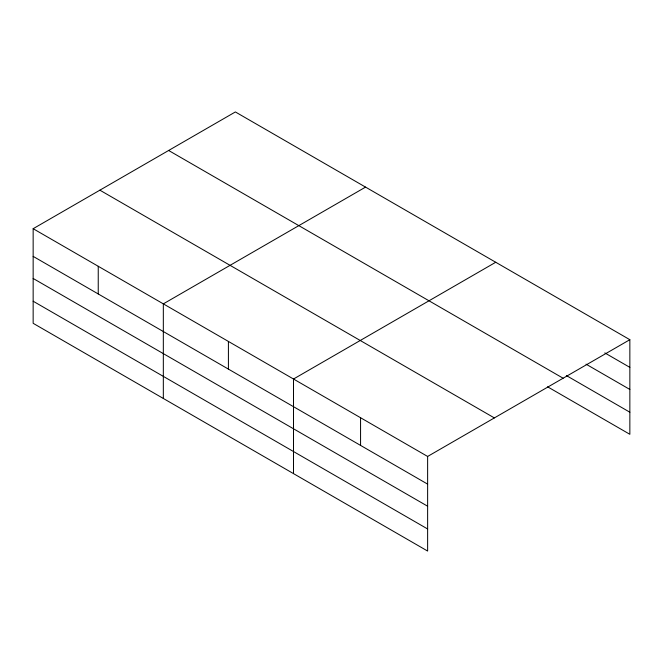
<?xml version="1.0" encoding="UTF-8"?>
<svg xmlns="http://www.w3.org/2000/svg" width="663" height="663" viewBox="0 0 663 663"><rect width="100%" height="100%" fill="white"/><g stroke="black" fill="none" stroke-linecap="round" stroke-linejoin="round"><path stroke-width="0.99" d="M427.627 506.209L427.627 456.451L33.15 228.702L33.15 323.304L427.627 551.052L427.627 506.209L33.15 278.46M547.588 386.802L629.85 434.298L629.85 339.696L235.373 111.948L33.15 228.702M365.553 187.107L163.33 303.861L163.33 398.455M495.725 262.266L293.502 379.021L293.502 473.614M427.627 456.451L629.85 339.696M604.813 352.915L629.85 367.368M586.034 364.161L629.85 389.454M566.368 375.556L629.85 412.212M168.642 150.476L563.119 378.225M99.881 190.173L494.358 417.922M33.15 256.374L427.627 484.123M33.15 301.217L427.627 528.966M360.564 417.731L360.564 445.403M228.412 341.437L228.412 369.109M98.24 266.286L98.24 293.958"/></g></svg>
